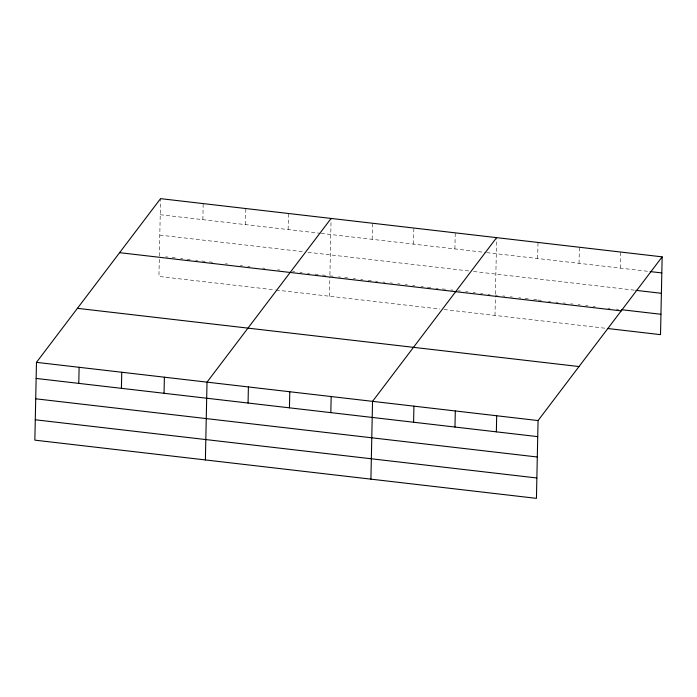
<?xml version="1.0" encoding="UTF-8"?>
<svg xmlns="http://www.w3.org/2000/svg" width="697" height="697" viewBox="0 0 697 697"><rect width="100%" height="100%" fill="white"/><g stroke="black" fill="none" stroke-linecap="round" stroke-linejoin="round"><path stroke-width="0.52" stroke-dasharray="3.48 2.61" d="M159.291 259.284L158.933 276.439L275.115 289.917M159.36 256.069L160.563 198.645M202.862 219.668L203.193 203.594M245.492 224.617L245.832 208.542M288.131 229.566L288.462 213.491M329.472 296.225L329.873 276.936M329.916 274.81L331.075 219.511M372.146 239.315L372.486 223.24M413.53 244.116L413.861 228.041M454.906 248.916L455.246 232.842M494.992 315.436L495.401 296.138M495.445 294.021L496.604 238.714M537.666 258.526L538.006 242.451M579.05 263.327L579.39 247.252M620.435 268.127L620.766 252.053M160.223 214.72L320.106 233.277M321.169 233.399L485.678 252.488M486.741 252.61L649.081 271.455M159.796 235.089L303.692 251.783M307.952 252.279L469.334 271.011M473.577 271.499L634.862 290.222M165.755 256.81L167.881 257.062M172.15 257.559L175.348 257.925M180.671 258.543L182.806 258.787M187.066 259.284L190.264 259.659M195.596 260.277L197.73 260.521M201.991 261.018L205.188 261.392M209.457 261.88L212.655 262.255M225.445 263.736L227.57 263.989M240.36 265.47L242.495 265.723M247.827 266.341L249.953 266.585M262.752 268.066L264.877 268.319M277.667 269.8L279.802 270.044M292.592 271.534L294.726 271.778M300.05 272.396L302.184 272.649M307.516 273.268L309.642 273.512M314.974 274.13L318.172 274.505M322.432 274.993L325.638 275.367M329.899 275.864L333.079 276.23M338.385 276.848L340.511 277.092M344.754 277.589L347.934 277.955M353.24 278.573L355.365 278.817M360.671 279.436L362.788 279.68M368.094 280.29L371.283 280.664M375.526 281.152L377.643 281.405M382.949 282.015L385.075 282.268M390.381 282.877L392.498 283.13M397.804 283.74L399.93 283.984M405.236 284.603L407.353 284.846M412.659 285.465L414.785 285.709M421.145 286.45L423.271 286.694M427.514 287.19L430.694 287.556M436 288.175L438.125 288.419M442.368 288.915L445.549 289.281M450.854 289.9L452.98 290.144M458.286 290.762L460.403 291.006M465.709 291.625L467.835 291.869M473.141 292.487L475.258 292.731M480.564 293.35L482.69 293.594M487.996 294.212L490.113 294.456M495.419 295.066L497.545 295.319M502.851 295.929L504.968 296.181M510.274 296.791L512.4 297.044M518.768 297.776L520.886 298.028M525.129 298.516L528.317 298.891M533.623 299.501L536.803 299.876M537.866 299.998L543.172 300.607M548.478 301.226L550.595 301.47M555.901 302.089L558.027 302.332M563.333 302.951L565.45 303.195M570.756 303.814L572.882 304.058M578.188 304.676L580.305 304.92M585.611 305.539L587.737 305.783M593.042 306.401L595.16 306.645M607.897 308.126L610.014 308.37M616.383 309.111L618.509 309.355M276.178 290.039L439.824 309.032M444.067 309.529L605.344 328.243"/><path stroke-width="1.05" d="M36.479 362.353L34.85 440.147L536.437 498.355L538.067 420.561L662.15 256.853L160.563 198.645L36.479 362.353L538.067 420.561M78.778 383.376L79.118 367.302M121.409 388.325L121.748 372.25M164.048 393.274L164.387 377.199M205.388 459.933L207.018 382.148L331.101 218.44M248.062 403.023L248.402 386.948M289.447 407.823L289.786 391.749M330.831 412.633L331.162 396.549M370.917 479.144L372.546 401.359L496.621 237.642M413.591 422.234L413.922 406.159M454.967 427.034L455.307 410.96M496.351 431.835L496.691 415.76M662.15 256.853L660.521 334.647L607.47 328.487M650.144 271.577L661.81 272.928M635.925 290.344L661.383 293.298M621.689 309.721L660.948 314.277M119.614 252.671L621.201 310.879M77.428 308.335L579.015 366.544M36.139 378.436L537.736 436.644M35.713 398.797L537.309 457.005M35.277 419.777L536.864 477.985"/></g></svg>
